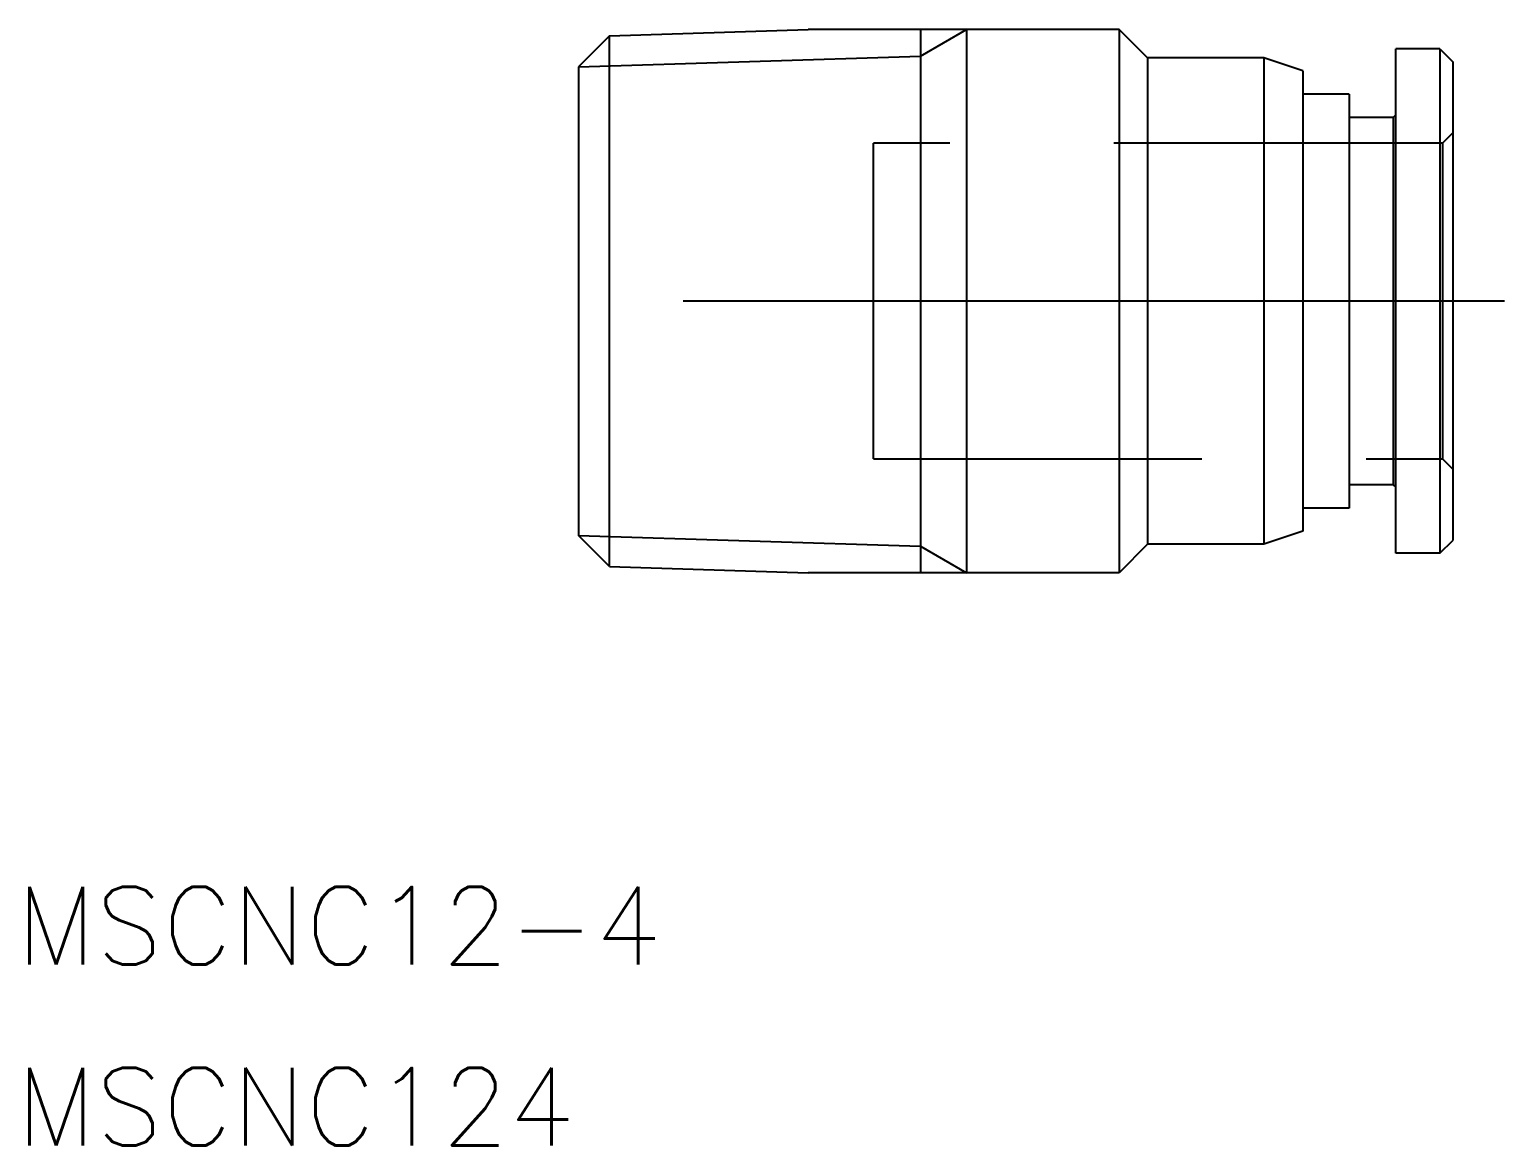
# Model space of a CAD drawing. Extents: x -90 to 13, y -33 to 12.
# Drawn here: x -89.8 to -32.8, y -32.6 to 10.5 of the extents above; entities that cross this region are included whole.
import ezdxf

# ---------------------------------------------------------------- set-up
doc = ezdxf.new("R2010")
doc.units = 0
doc.linetypes.add('CENTER', pattern=[50.8, 31.75, -6.35, 6.35, -6.35])
doc.linetypes.add('DASHED', pattern=[19.05, 12.7, -6.35])
doc.layers.get('0').update_dxf_attribs({"linetype": 'CONTINUOUS'})
doc.layers.add('CENTER', color=1, linetype='CENTER')
doc.styles.get("Standard").update_dxf_attribs({"font": 'txt.shx', "height": 3, "bigfont": 'bigfont.shx'})

msp = doc.modelspace()

# ---------------------------------------------------------------- linework, layer by layer
at = {"color": 7, "linetype": 'CONTINUOUS'}
for p, q in [((-67.408972, 10.259984), (-59.728456, 10.5)), ((-47.708456, 10.5), (-59.728456, 10.5)), ((-55.38606, 10.5), (-55.38606, -10.5)), ((-53.608456, 10.5), (-53.608456, -10.5)), ((-47.708456, 10.5), (-47.708456, -10.5)), ((-46.608456, 9.4), (-47.708456, 10.5)), ((-67.408972, 10.259984), (-68.608456, 9.0605)), ((-67.408972, -10.259984), (-67.408972, 10.259984)), ((-37.008456, -9.75), (-37.008456, 9.75)), ((-35.308456, 9.75), (-37.008456, 9.75)), ((-35.308456, 9.75), (-35.308456, -9.75)), ((-35.308456, 9.75), (-34.808456, 9.25)), ((-46.608456, 9.4), (-46.608456, -9.4)), ((-42.108456, 9.4), (-46.608456, 9.4)), ((-42.108456, 9.4), (-42.108456, -9.4)), ((-40.608456, 8.9), (-42.108456, 9.4)), ((-34.808456, 9.25), (-34.808456, -9.25)), ((-68.608456, 9.0605), (-68.608456, -9.0605)), ((-40.608456, 8.9), (-40.608456, -8.9)), ((-38.808456, 8), (-40.608456, 8)), ((-38.808456, 8), (-38.808456, -8)), ((-37.108456, 7.1), (-38.808456, 7.1)), ((-37.108456, 7.1), (-37.008456, 7.2)), ((-37.108456, 7.1), (-37.108456, -7.1)), ((-37.108456, -7.1), (-38.808456, -7.1)), ((-37.108456, -7.1), (-37.008456, -7.2)), ((-38.808456, -8), (-40.608456, -8)), ((-67.408972, -10.259984), (-68.608456, -9.0605)), ((-40.608456, -8.9), (-42.108456, -9.4)), ((-46.608456, -9.4), (-47.708456, -10.5)), ((-42.108456, -9.4), (-46.608456, -9.4)), ((-35.308456, -9.75), (-34.808456, -9.25)), ((-67.408972, -10.259984), (-59.728456, -10.5)), ((-35.308456, -9.75), (-37.008456, -9.75)), ((-47.708456, -10.5), (-59.728456, -10.5))]:
    msp.add_line(p, q, dxfattribs=at)
at = {"color": 3, "linetype": 'CONTINUOUS'}
for p, q in [((-55.38606, 9.4737), (-53.608456, 10.5)), ((-68.608456, 9.0605), (-55.38606, 9.4737)), ((-68.608456, -9.0605), (-55.38606, -9.4737)), ((-55.38606, -9.4737), (-53.608456, -10.5))]:
    msp.add_line(p, q, dxfattribs=at)
at = {"color": 3, "linetype": 'DASHED'}
for p, q in [((-34.808456, 6.5), (-35.208456, 6.1)), ((-35.208456, 6.1), (-57.208456, 6.1)), ((-57.208456, -6.1), (-57.208456, 6.1)), ((-35.208456, 6.1), (-35.208456, -6.1)), ((-57.208456, -6.1), (-35.208456, -6.1)), ((-35.208456, -6.1), (-34.808456, -6.5))]:
    msp.add_line(p, q, dxfattribs=at)
at = {"layer": 'CENTER', "color": 1, "linetype": 'CENTER'}
msp.add_line((-32.808456, 0), (-70.608456, 0), dxfattribs=at)

# ---------------------------------------------------------------- texts
at = {"color": 7, "linetype": 'CONTINUOUS'}
for s, p in [('MSCNC12-4', (-90.3496, -25.645341)), ('MSCNC124', (-90.3496, -32.645341))]:
    msp.add_text(s, height=3, dxfattribs=at).set_placement(p)

doc.saveas('drawing.dxf')
